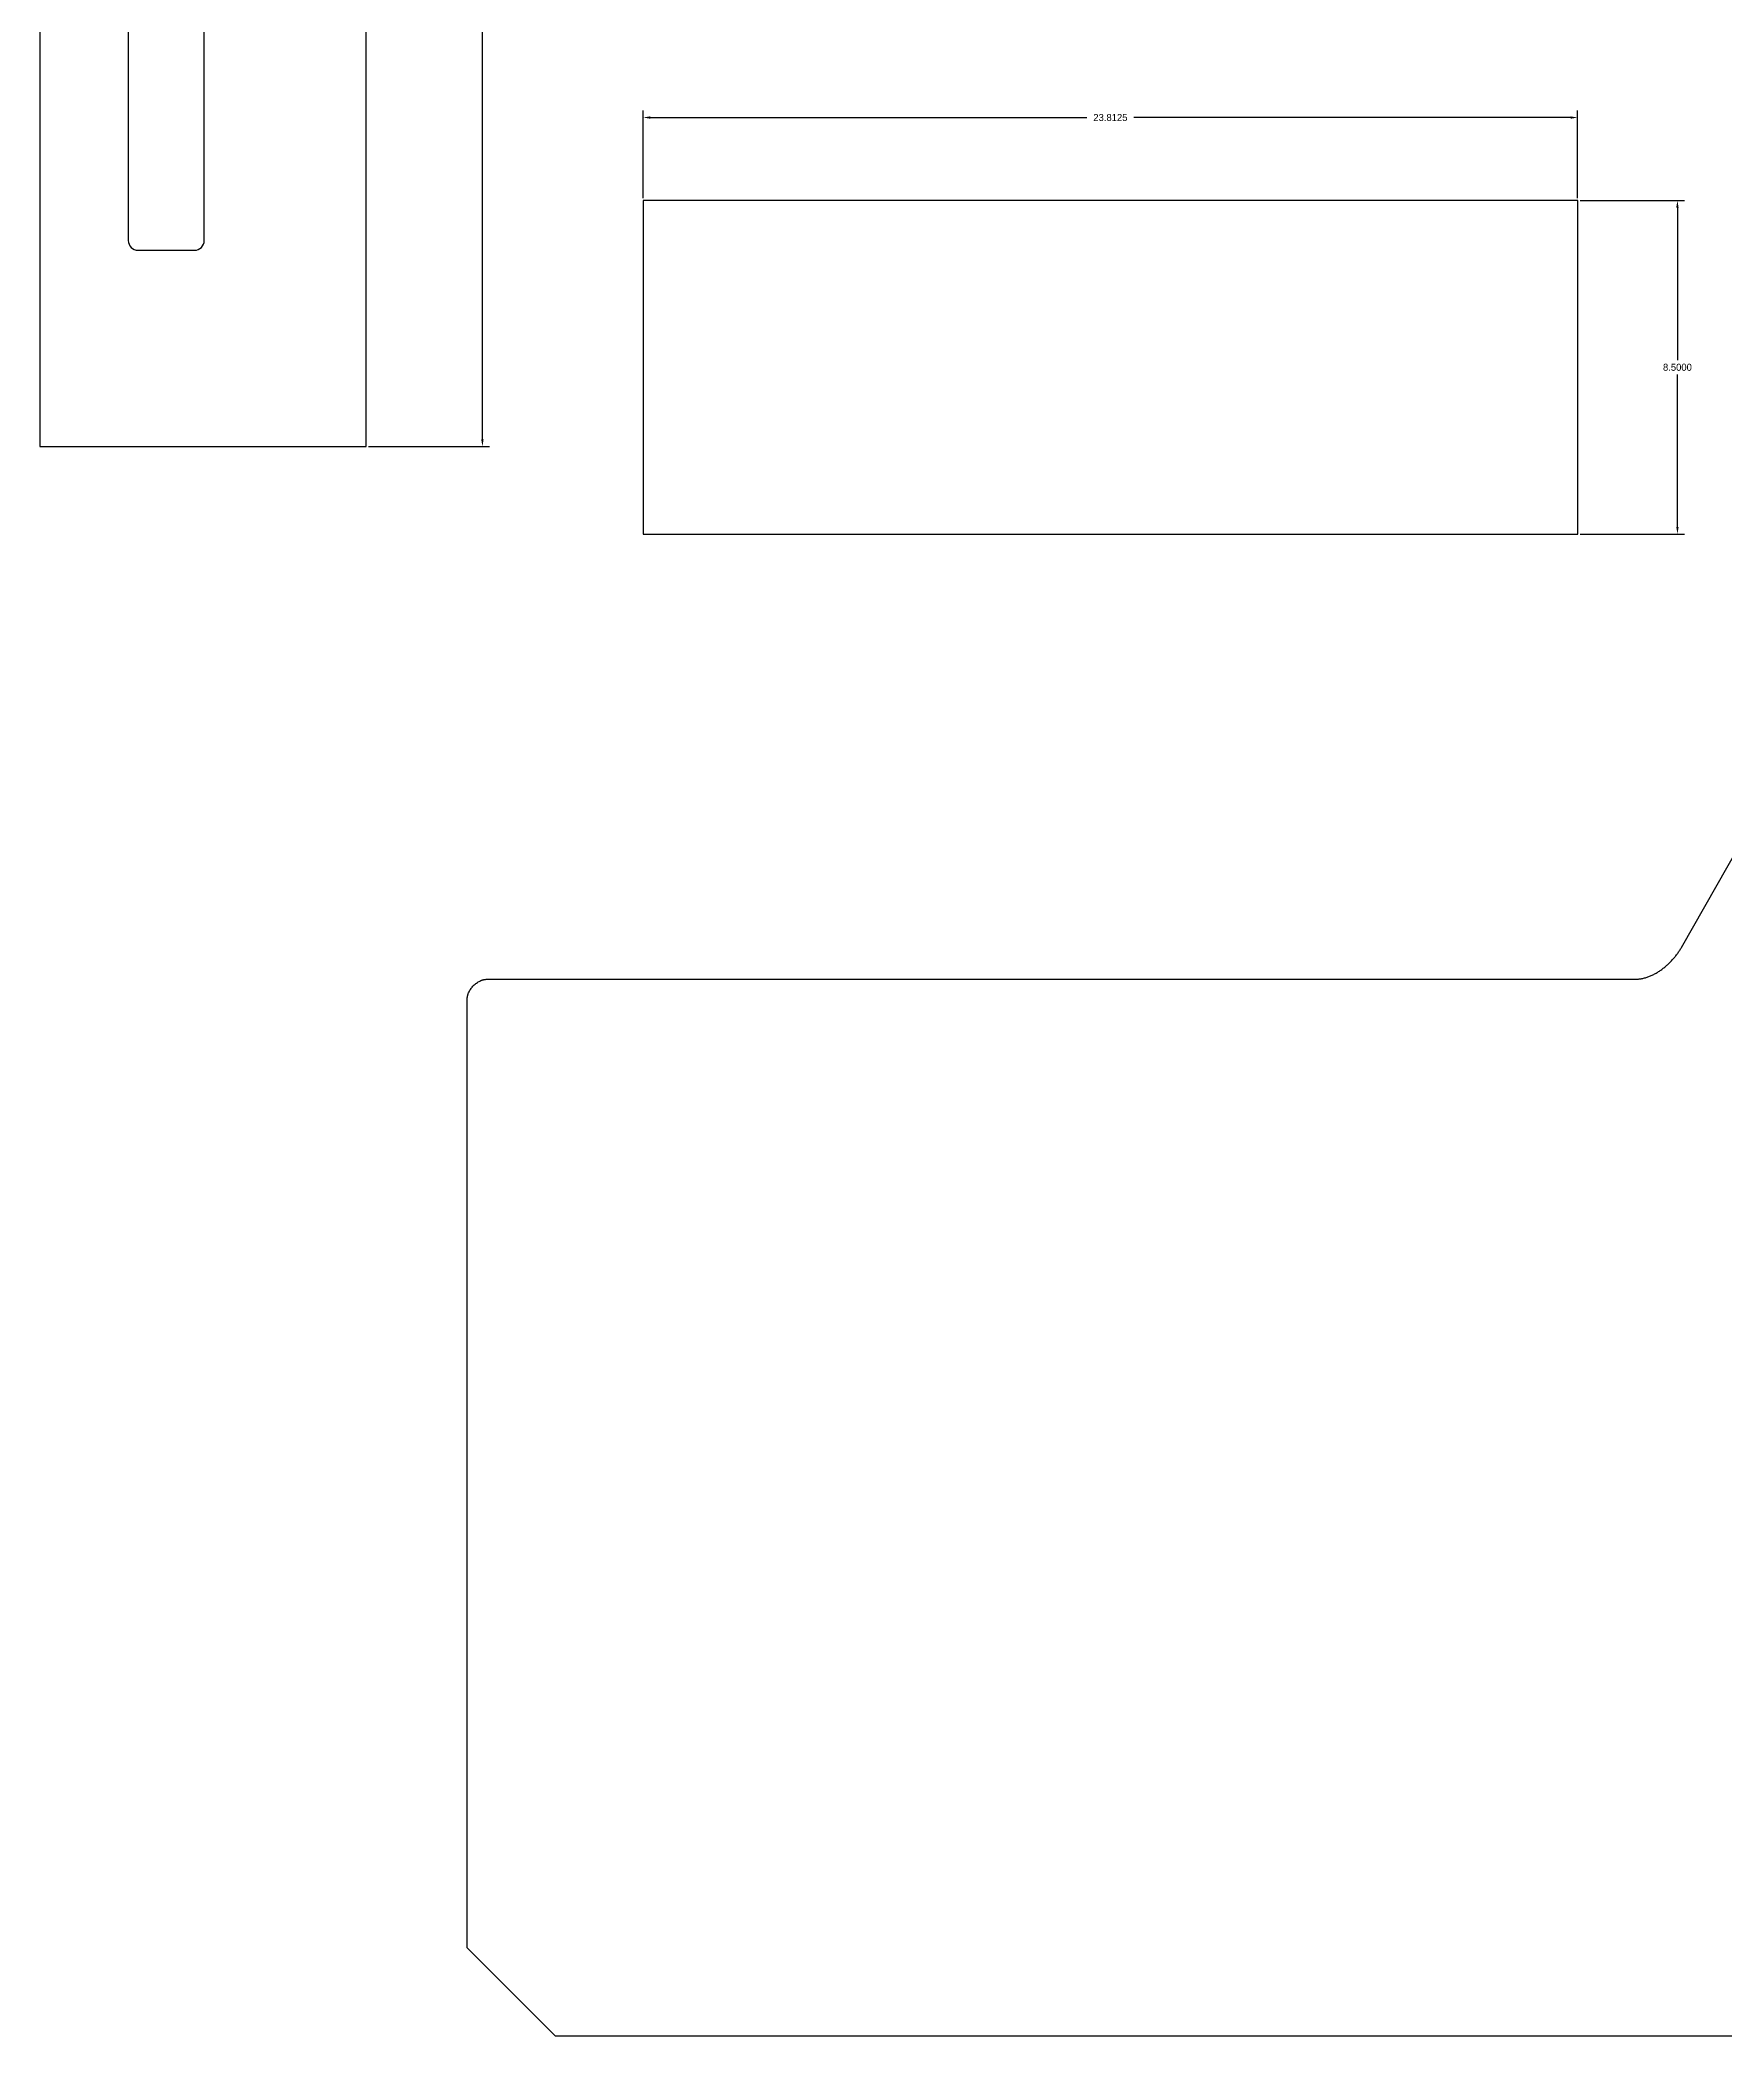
# Model space of a CAD drawing. Extents: x -4 to 200, y -54 to 66.
# Drawn here: x 117.7 to 160.6, y -50.2 to 0.7 of the extents above; entities that cross this region are included whole.
import ezdxf

# ---------------------------------------------------------------- set-up
doc = ezdxf.new("R2010")
doc.units = 0
doc.header["$MEASUREMENT"] = 0
doc.layers.get('Defpoints').update_dxf_attribs({"linetype": 'CONTINUOUS'})
doc.layers.add('Dimentions', color=7, linetype='CONTINUOUS')
doc.layers.add('LAYER_1', color=3, linetype='CONTINUOUS')
doc.dimstyles.get("Standard").update_dxf_attribs({"dimtxt": 0.18, "dimasz": 0.18, "dimexe": 0.18, "dimexo": 0.0625, "dimgap": 0.09, "dimtad": 0, "dimtih": 1, "dimtoh": 1, "dimdec": 4, "dimzin": 0, "dimdsep": 46, "dimtxsty": 'STANDARD', "dimcen": 0.09, "dimadec": 0, "dimazin": 0, "dimtfac": 1, "dimtdec": 4, "dimtofl": 0, "dimtmove": 0, "dimatfit": 3, "dimfxl": 1, "dimtolj": 1, "dimtzin": 0, "dimarcsym": 0})

# ---------------------------------------------------------------- blocks, each defined once
blk = doc.blocks.new('*D17')
at = {"layer": 'Defpoints', "color": 0}
for p in [(126.038, 14.146), (126.038, -9.667), (128.999, -9.667)]:
    blk.add_point(p, dxfattribs=at)
at = {"layer": 'Dimentions', "color": 0, "lineweight": -2}
for p, q in [((126.1, 14.146), (129.179, 14.146)), ((128.999, 13.966), (128.999, 2.42)), ((128.999, -9.487), (128.999, 2.06)), ((126.1, -9.667), (129.179, -9.667))]:
    blk.add_line(p, q, dxfattribs=at)
at = {"layer": 'Dimentions', "color": 0}
for points in [[(129.029, 13.966), (128.969, 13.966), (128.999, 14.146)], [(128.969, -9.487), (129.029, -9.487), (128.999, -9.667)]]:
    blk.add_solid(points, dxfattribs=at)
at = {"layer": 'Dimentions', "color": 0, "insert": (128.999, 2.24), "char_height": 0.18, "attachment_point": 5}
blk.add_mtext('\\A1;23.8125', dxfattribs=at)
blk = doc.blocks.new('*D19')
at = {"layer": 'Defpoints', "color": 0}
for p in [(156.906, -1.283), (133.094, -3.4), (156.906, -3.4)]:
    blk.add_point(p, dxfattribs=at)
at = {"layer": 'Dimentions', "color": 0, "lineweight": -2}
for p, q in [((133.094, -3.338), (133.094, -1.103)), ((133.274, -1.283), (144.4, -1.283)), ((156.726, -1.283), (145.6, -1.283)), ((156.906, -3.338), (156.906, -1.103))]:
    blk.add_line(p, q, dxfattribs=at)
at = {"layer": 'Dimentions', "color": 0}
for points in [[(133.274, -1.253), (133.274, -1.313), (133.094, -1.283)], [(156.726, -1.313), (156.726, -1.253), (156.906, -1.283)]]:
    blk.add_solid(points, dxfattribs=at)
at = {"layer": 'Dimentions', "color": 0, "insert": (145, -1.283), "char_height": 0.18, "attachment_point": 5}
blk.add_mtext('\\A1;23.8125', dxfattribs=at)
blk = doc.blocks.new('*D20')
at = {"layer": 'Defpoints', "color": 0}
for p in [(156.906, -3.4), (156.906, -11.9), (159.448, -11.9)]:
    blk.add_point(p, dxfattribs=at)
at = {"layer": 'Dimentions', "color": 0, "lineweight": -2}
for p, q in [((156.969, -3.4), (159.628, -3.4)), ((159.448, -3.58), (159.448, -7.47)), ((159.448, -11.72), (159.448, -7.83)), ((156.969, -11.9), (159.628, -11.9))]:
    blk.add_line(p, q, dxfattribs=at)
at = {"layer": 'Dimentions', "color": 0}
for points in [[(159.478, -3.58), (159.418, -3.58), (159.448, -3.4)], [(159.418, -11.72), (159.478, -11.72), (159.448, -11.9)]]:
    blk.add_solid(points, dxfattribs=at)
at = {"layer": 'Dimentions', "color": 0, "insert": (159.448, -7.65), "char_height": 0.18, "attachment_point": 5}
blk.add_mtext('\\A1;8.5000', dxfattribs=at)

msp = doc.modelspace()

# ---------------------------------------------------------------- linework, layer by layer
at = {"layer": 'LAYER_1'}
for points in [[(126.03755, 14.14588), (117.72505, 14.14588), (117.72505, -9.66662), (126.03755, -9.66662)], [(133.09384, -11.90007), (156.90634, -11.90007), (156.90634, -3.40007), (133.09384, -3.40007)]]:
    msp.add_lwpolyline(points, close=True, dxfattribs=at)
msp.add_lwpolyline([(121.91255, -4.41662), (121.91255, 8.89588, 0.41421356), (121.66255, 9.14588), (120.22505, 9.14588, 0.41421356), (119.97505, 8.89588), (119.97505, -4.41662, 0.41421356), (120.22505, -4.66662), (121.66255, -4.66662, 0.41421356)], format="xyb", close=True, dxfattribs=at)
msp.add_lwpolyline([(197.36325, -50.18596), (130.86325, -50.18596), (128.61325, -47.93596), (128.61325, -23.74846), (128.61344, -23.73739), (128.61402, -23.72629), (128.61496, -23.71516), (128.61628, -23.704), (128.61795, -23.69283), (128.61998, -23.68166), (128.62235, -23.67048), (128.62507, -23.65931), (128.62812, -23.64815), (128.63149, -23.637), (128.63519, -23.62588), (128.6392, -23.6148), (128.64813, -23.59275), (128.65823, -23.5709), (128.66946, -23.54932), (128.68175, -23.52806), (128.69505, -23.50716), (128.70931, -23.48668), (128.72448, -23.46668), (128.7405, -23.44721), (128.75731, -23.42833), (128.77487, -23.41008), (128.79312, -23.39252), (128.81201, -23.3757), (128.83148, -23.35968), (128.85148, -23.34452), (128.87195, -23.33026), (128.89285, -23.31695), (128.91412, -23.30466), (128.9357, -23.29344), (128.95754, -23.28333), (128.97959, -23.2744), (128.99068, -23.27039), (129.0018, -23.2667), (129.01294, -23.26332), (129.0241, -23.26027), (129.03528, -23.25756), (129.04645, -23.25518), (129.05763, -23.25316), (129.0688, -23.25148), (129.07995, -23.25017), (129.09108, -23.24922), (129.10218, -23.24865), (129.11325, -23.24846), (158.36325, -23.24846), (158.38572, -23.24817), (158.40818, -23.24731), (158.43061, -23.24589), (158.45301, -23.24391), (158.47538, -23.24139), (158.49771, -23.23833), (158.52, -23.23475), (158.54224, -23.23064), (158.56442, -23.22602), (158.58655, -23.22091), (158.60861, -23.21529), (158.6306, -23.20919), (158.65252, -23.20262), (158.67435, -23.19558), (158.69611, -23.18807), (158.71777, -23.18012), (158.73933, -23.17172), (158.7608, -23.16289), (158.78216, -23.15364), (158.80341, -23.14397), (158.82455, -23.13389), (158.84556, -23.12341), (158.86645, -23.11254), (158.8872, -23.10128), (158.90782, -23.08965), (158.9283, -23.07766), (158.94863, -23.06531), (158.96881, -23.05262), (158.98883, -23.03958), (159.00869, -23.02621), (159.02839, -23.01252), (159.04791, -22.99852), (159.06725, -22.98421), (159.08641, -22.9696), (159.10538, -22.95471), (159.12416, -22.93953), (159.14274, -22.92409), (159.16112, -22.90838), (159.17929, -22.89242), (159.19725, -22.87621), (159.21499, -22.85977), (159.2325, -22.8431), (159.24978, -22.82621), (159.26684, -22.8091), (159.28365, -22.7918), (159.30021, -22.7743), (159.31653, -22.75662), (159.33259, -22.73876), (159.3484, -22.72073), (159.36393, -22.70254), (159.3792, -22.6842), (159.39419, -22.66572), (159.4089, -22.64711), (159.42333, -22.62837), (159.43747, -22.60951), (159.45131, -22.59054), (159.46484, -22.57148), (159.47808, -22.55232), (159.491, -22.53308), (159.5036, -22.51377), (159.51588, -22.4944), (159.52784, -22.47496), (159.53947, -22.45548), (159.55075, -22.43596), (161.61325, -18.81096)], dxfattribs=at)

# ---------------------------------------------------------------- dimensions: what is measured, and where the dimension line sits
at = {"layer": 'Dimentions'}
for base, p1, p2, picture, middle in [((128.99865, -9.66662), (126.03755, 14.14588), (126.03755, -9.66662), '*D17', (128.99865, 2.23963)), ((159.44781, -11.90007), (156.90634, -3.40007), (156.90634, -11.90007), '*D20', (159.44781, -7.65007))]:
    dim = msp.add_linear_dim(base=base, p1=p1, p2=p2, angle=90, dimstyle='STANDARD', override={"dimtmove": 2}, dxfattribs=at)
    dim.commit()
    dim.dimension.update_dxf_attribs({"geometry": picture, "text_midpoint": middle})
dim = msp.add_linear_dim(base=(156.90634, -1.28336), p1=(133.09384, -3.40007), p2=(156.90634, -3.40007), dimstyle='STANDARD', override={"dimtmove": 2}, dxfattribs=at)
dim.commit()
dim.dimension.update_dxf_attribs({"geometry": '*D19', "text_midpoint": (145.00009, -1.28336)})

doc.saveas('drawing.dxf')
